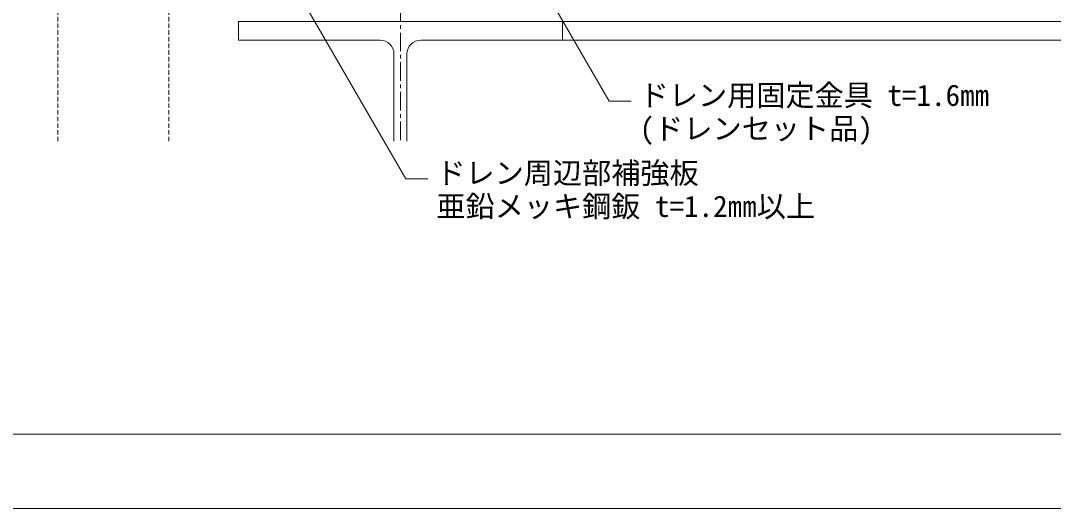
# Model space of a CAD drawing. Units: millimetres, scale not verified. Extents: x -840 to 840, y -594 to 594.
# Drawn here: x -491 to 66, y -594 to -330 of the extents above; entities that cross this region are included whole.
import ezdxf
from ezdxf.enums import TextEntityAlignment as Align

# ---------------------------------------------------------------- set-up
doc = ezdxf.new("R2010")
doc.units = ezdxf.units.MM
doc.header["$LTSCALE"] = 2
doc.linetypes.add('CHAIN1', pattern=[8, 5, -1, 1, -1])
doc.linetypes.add('DASHED1', pattern=[1.8, 1.2, -0.6])
for name, color, linetype, lineweight in [('0-0_輪郭線', 2, 'Continuous', 9), ('0-1_図面枠', 7, 'Continuous', 9), ('0-2_文字', 5, 'Continuous', 9), ('0-B_寸法線', 7, 'Continuous', 9), ('0-D_躯体', 4, 'Continuous', 9), ('0-F_中心線', 2, 'CHAIN1', 9), ('1-2_鋼材(C型・H鋼ｅｔｃ)', 7, 'Continuous', 9)]:
    doc.layers.add(name, color=color, linetype=linetype, lineweight=lineweight)
doc.styles.add('ＭＳ ゴシック', font='')
doc.styles.get('ＭＳ ゴシック').set_extended_font_data('MS Gothic')

msp = doc.modelspace()

# ---------------------------------------------------------------- linework, layer by layer
at = {"layer": '0-0_輪郭線'}
msp.add_lwpolyline([(800, 554), (-800, 554), (-800, -554), (800, -554)], close=True, dxfattribs=at)
at = {"layer": '0-1_図面枠'}
msp.add_lwpolyline([(840, -594), (840, 594), (-840, 594), (-840, -594)], close=True, dxfattribs=at)
at = {"layer": '0-B_寸法線'}
for p, q in [((-385.642, -238.97), (-283.458, -415.961)), ((-253.529, -235.57), (-173.63, -373.96)), ((-173.63, -373.96), (-161.63, -373.96)), ((-283.458, -415.961), (-271.458, -415.961))]:
    msp.add_line(p, q, dxfattribs=at)
at = {"layer": '0-D_躯体', "color": 7}
for p, q in [((-198.815, -330.97), (562.185, -330.97)), ((-198.815, -340.97), (562.185, -340.97))]:
    msp.add_line(p, q, dxfattribs=at)
at = {"layer": '0-F_中心線'}
msp.add_line((-286.315, -320.97), (-286.315, -395.67), dxfattribs=at)
at = {"layer": '1-2_鋼材(C型・H鋼ｅｔｃ)', "linetype": 'DASHED1'}
for p, q in [((-471.415, -395.67), (-471.415, 189.03)), ((-411.415, -395.67), (-411.415, 189.03))]:
    msp.add_line(p, q, dxfattribs=at)
at = {"layer": '1-2_鋼材(C型・H鋼ｅｔｃ)'}
for p, q in [((-373.815, -330.97), (-373.815, -340.97)), ((-373.815, -330.97), (-198.815, -330.97)), ((-198.815, -330.97), (-198.815, -340.97)), ((-297.315, -340.97), (-373.815, -340.97)), ((-275.315, -340.97), (-198.815, -340.97)), ((-289.815, -348.47), (-289.815, -395.67)), ((-282.815, -348.47), (-282.815, -395.67))]:
    msp.add_line(p, q, dxfattribs=at)
for centre, start, end in [((-297.315, -348.47), 0, 90), ((-275.315, -348.47), 90, 180)]:
    msp.add_arc(centre, 7.5, start, end, dxfattribs=at)

# ---------------------------------------------------------------- texts
at = {"layer": '0-2_文字', "color": 7, "style": 'ＭＳ ゴシック'}
for s, p in [('ドレン用固定金具 t=1.6㎜', (-157.09, -380.019)), ('(ドレンセット品)', (-157.09, -398.019)), ('ドレン周辺部補強板', (-266.917, -422.019)), ('亜鉛メッキ鋼鈑 t=1.2㎜以上', (-266.917, -440.019))]:
    msp.add_text(s, height=11.54, dxfattribs=at).set_placement(p, align=Align.BOTTOM_LEFT)

doc.saveas('drawing.dxf')
